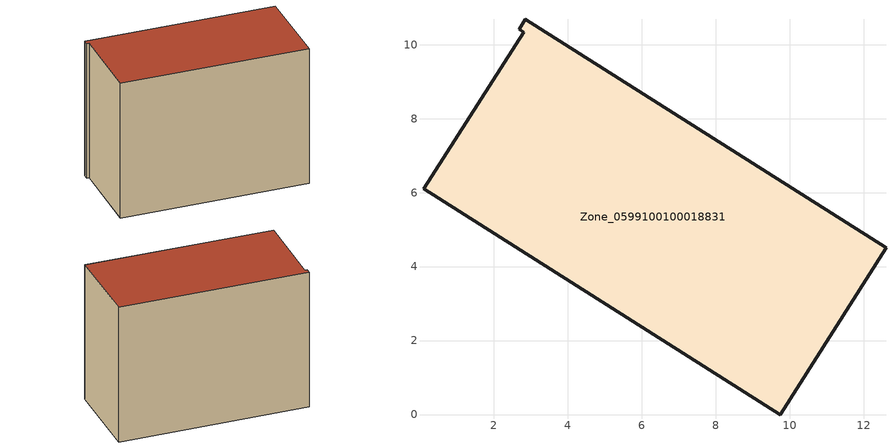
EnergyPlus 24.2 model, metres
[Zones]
Zone_0599100100018831
 floor ground (C_G): 12.61,4.51 9.75,0 0.1,6.11 2.81,10.34 2.69,10.41 2.86,10.68 z1.48
 wall outside (C_F): 12.61,4.51 2.86,10.68 2.69,10.41 2.81,10.34 0.1,6.11 9.75,0 12.61,4.51 z1.48:10.18
 roof outside (C_R): 9.75,0 12.61,4.51 2.86,10.68 2.69,10.41 2.81,10.34 0.1,6.11 z10.18
[BUILDING]
Pand.0599100100018831: North Axis=0; Terrain=City; Loads Convergence Tolerance Value=0.04; Temperature Convergence Tolerance Value=0.4; Solar Distribution=FullExterior; Maximum Number of Warmup Days=25; Minimum Number of Warmup Days=1
[Site:Location]
Rotterdam.The.Hague.AP_ZH_NLD Design_Conditions: Latitude=51.96; Longitude=4.45; Time Zone=1; Elevation=-4.5
[SITE:GROUNDTEMPERATURE:BUILDINGSURFACE]
18, 18, 18, 18, 18, 18, 18, 18, 18, 18, 18, 18
[MATERIAL] Thermal Absorptance=0.9; Solar Absorptance=0.7; Visible Absorptance=0.7
Name | Roughness | Thickness | Conductivity | Density | Specific Heat
G.TI.2015-2018 | MediumSmooth | 0.15 | 0.0428571 | 540 | 1210
F.TI.2015-2018 | Rough | 0.3 | 0.0666667 | 1920 | 840
R.TI.2015-2018 | MediumRough | 0.2 | 0.0333333 | 1500 | 1000
[CONSTRUCTION]
C_G: G.TI.2015-2018
C_F: F.TI.2015-2018
C_R: R.TI.2015-2018
[ZONE]
Zone_0599100100018831: Type=1; Multiplier=1; Ceiling Height=Autocalculate; Volume=Autocalculate; Floor Area=autocalculate; Part of Total Floor Area=Yes
[ZONEINFILTRATION:DESIGNFLOWRATE]
Infil_Zone_0599100100018831: Zone or ZoneList or Space or SpaceList=Zone_0599100100018831; Schedule=AlwaysOn; Design Flow Rate Calculation Method=Flow/Area; Flow Rate per Floor Area=0.0015; Constant Term Coefficient=1; Temperature Term Coefficient=0; Velocity Term Coefficient=0; Velocity Squared Term Coefficient=0
[HVACTEMPLATE:ZONE:IDEALLOADSAIRSYSTEM]
Zone_0599100100018831: Maximum Heating Supply Air Temperature=50; Minimum Cooling Supply Air Temperature=13; Maximum Heating Supply Air Humidity Ratio=0.0156; Minimum Cooling Supply Air Humidity Ratio=0.0077; Heating Limit=NoLimit; Cooling Limit=NoLimit; Dehumidification Control Type=ConstantSensibleHeatRatio; Cooling Sensible Heat Ratio=0.7; Dehumidification Setpoint=60; Humidification Control Type=None; Humidification Setpoint=30; Outdoor Air Method=None; Outdoor Air Flow Rate per Person=0.00944; Outdoor Air Flow Rate per Zone Floor Area=0; Outdoor Air Flow Rate per Zone=0; Demand Controlled Ventilation Type=None; Outdoor Air Economizer Type=NoEconomizer; Heat Recovery Type=None; Sensible Heat Recovery Effectiveness=0.7; Latent Heat Recovery Effectiveness=0.65
[ZONECONTROL:THERMOSTAT]
ThermostatControl_Zone_0599100100018831: Zone or ZoneList=Zone_0599100100018831; Control Type Schedule=DualSetpointControlType; Control 1=Thermostat_Zone_0599100100018831; Temperature Difference Between Cutout And Setpoint=0
[THERMOSTATSETPOINT:DUALSETPOINT]
Thermostat_Zone_0599100100018831: Heating Setpoint Temperature Schedule=HeatingSetpoint_Zone_0599100100018831; Cooling Setpoint Temperature Schedule=CoolingSetpoint_Zone_0599100100018831
[SCHEDULE:COMPACT]
HeatingSetpoint_Zone_0599100100018831: Through: 12/31, For: AllDays, Until: 24:00, 21
CoolingSetpoint_Zone_0599100100018831: Through: 12/31, For: AllDays, Until: 24:00, 24
DualSetpointControlType: Through: 12/31, For: AllDays, Until: 24:00, 4
AlwaysOn: Through: 12/31, For: AllDays, Until: 24:00, 1
